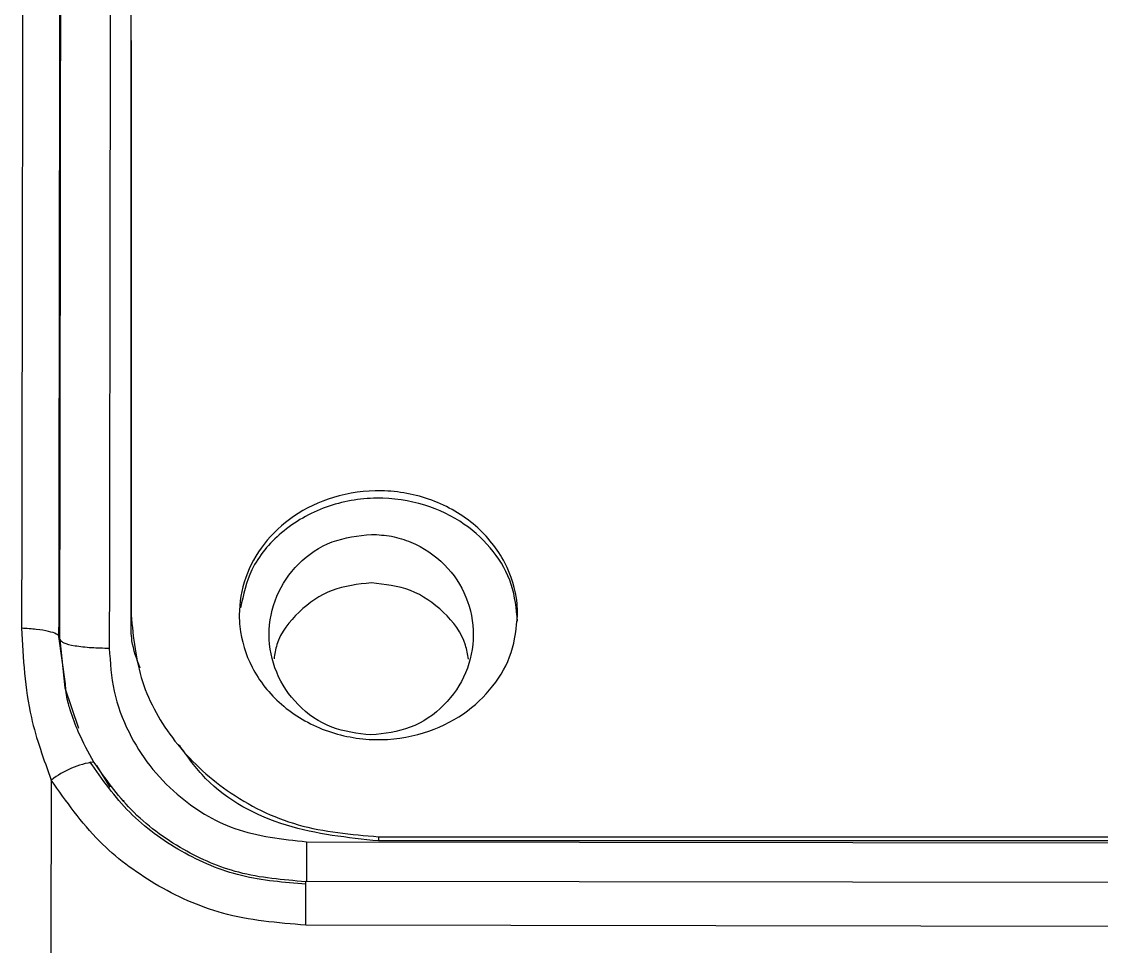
# Model space of a CAD drawing. Header units: millimetres. Extents: x 2016 to 4452, y 736 to 2459.
# Drawn here: x 2581.51 to 2598.96, y 2231.95 to 2246.91 of the extents above; entities that cross this region are included whole.
import ezdxf

# ---------------------------------------------------------------- set-up
doc = ezdxf.new("R2010")
doc.units = ezdxf.units.MM

msp = doc.modelspace()

# ---------------------------------------------------------------- linework, layer by layer
at = {"color": 7, "linetype": 'Continuous', "lineweight": 25}
for p, q in [((2583.275, 2237.214), (2583.275, 2237.316)), ((2582.11, 2236.965), (2582.124, 2236.916)), ((2582.213, 2236.202), (2582.11, 2236.965)), ((2582.124, 2236.916), (2582.202, 2236.135)), ((2582.202, 2236.135), (2582.423, 2235.485)), ((2582.716, 2234.881), (2582.932, 2234.532)), ((2583.157, 2234.29), (2583.157, 2234.319)), ((2586.114, 2233.647), (2622.852, 2233.595)), ((2587.275, 2233.728), (2623.043, 2233.728)), ((2587.275, 2233.728), (2587.275, 2233.659)), ((2622.945, 2233.66), (2587.275, 2233.659)), ((2586.101, 2233), (2586.098, 2233)), ((2621.485, 2232.954), (2586.101, 2233.004)), ((2618.924, 2232.251), (2586.101, 2232.297))]:
    msp.add_line(p, q, dxfattribs=at)
at = {"color": 7, "linetype": 'Continuous', "lineweight": 25, "flags": 128}
for points in [[(2581.986, 2234.644), (2581.975, 2229.195), (2581.963, 2223.717), (2581.951, 2218.236), (2581.939, 2212.78), (2581.928, 2207.376), (2581.917, 2202.05), (2581.905, 2196.829), (2581.894, 2191.738)], [(2586.114, 2233.647), (2586.114, 2233.499), (2586.114, 2233.361), (2586.114, 2233.236), (2586.114, 2233.131), (2586.114, 2233.048), (2586.113, 2233.004)], [(2586.101, 2232.297), (2586.101, 2232.447), (2586.101, 2232.589), (2586.101, 2232.716), (2586.101, 2232.824), (2586.101, 2232.909), (2586.101, 2232.968), (2586.101, 2232.999), (2586.101, 2233.004)]]:
    msp.add_lwpolyline(points, dxfattribs=at)
at = {"color": 7, "linetype": 'Continuous', "lineweight": 25}
msp.add_arc((2582.875, 2233.511), 1.44, 98.0719, 128.1126, dxfattribs=at)
for points, knots in [([(2583.274, 2302.116), (2583.274, 2302.012), (2583.274, 2301.491), (2583.274, 2300.124), (2583.274, 2297.964), (2583.274, 2295.346), (2583.274, 2292.883), (2583.274, 2289.375), (2583.274, 2286.232), (2583.274, 2281.917), (2583.274, 2277.23), (2583.274, 2272.098), (2583.274, 2266.674), (2583.274, 2262.116), (2583.274, 2256.193), (2583.274, 2251.287), (2583.274, 2244.608), (2583.275, 2240.316), (2583.275, 2237.315)], [0, 0, 0, 0, 0.020124, 0.100733, 0.181328, 0.221587, 0.302184, 0.342442, 0.423039, 0.463298, 0.543894, 0.624491, 0.664749, 0.745346, 0.785604, 0.8662, 0.906458, 1, 1, 1, 1]), ([(2581.605, 2301.168), (2581.605, 2301.196), (2581.605, 2301.284), (2581.604, 2300.298), (2581.601, 2298.285), (2581.597, 2295.222), (2581.591, 2291.834), (2581.586, 2288.497), (2581.582, 2285.427), (2581.576, 2281.784), (2581.569, 2277.513), (2581.562, 2272.867), (2581.555, 2267.92), (2581.546, 2262.75), (2581.537, 2257.066), (2581.527, 2250.869), (2581.517, 2244.185), (2581.509, 2239.494), (2581.505, 2237.1)], [0, 0, 0, 0, 0.039342, 0.122943, 0.206183, 0.289063, 0.371582, 0.416612, 0.465601, 0.518547, 0.575452, 0.636313, 0.690059, 0.746552, 0.805793, 0.867782, 0.932518, 1, 1, 1, 1]), ([(2582.11, 2236.965), (2582.115, 2240.264), (2582.124, 2246.862), (2582.137, 2256.292), (2582.149, 2265.173), (2582.16, 2273.331), (2582.17, 2280.631), (2582.178, 2286.948), (2582.185, 2292.173), (2582.19, 2296.221), (2582.193, 2298.625), (2582.194, 2299.938), (2582.194, 2300.26), (2582.194, 2300.42)], [0, 0, 0, 0, 0.0981345, 0.196269, 0.2944034, 0.3925379, 0.4906723, 0.5888066, 0.686941, 0.7850753, 0.8832097, 0.9416048, 1, 1, 1, 1]), ([(2582.124, 2236.916), (2582.128, 2239.302), (2582.134, 2244.008), (2582.143, 2250.757), (2582.152, 2257.1), (2582.16, 2262.995), (2582.167, 2268.426), (2582.175, 2274.159), (2582.183, 2279.927), (2582.19, 2285.408), (2582.196, 2289.875), (2582.2, 2293.398), (2582.203, 2296.061), (2582.206, 2297.96), (2582.207, 2299.191), (2582.207, 2299.706), (2582.208, 2299.856), (2582.208, 2299.881)], [0, 0, 0, 0, 0.07139, 0.140843, 0.208359, 0.273937, 0.337578, 0.399281, 0.488173, 0.572709, 0.652888, 0.72871, 0.800173, 0.867277, 0.930021, 0.988406, 1, 1, 1, 1]), ([(2583.006, 2299.097), (2583.006, 2299.005), (2583.006, 2298.835), (2583.005, 2298.387), (2583.005, 2297.847), (2583.004, 2297.171), (2583.003, 2296.363), (2583.002, 2295.423), (2583, 2294.352), (2582.998, 2292.642), (2582.995, 2289.956), (2582.99, 2285.806), (2582.983, 2280.59), (2582.976, 2274.983), (2582.968, 2269.306), (2582.961, 2263.838), (2582.953, 2257.826), (2582.943, 2251.278), (2582.934, 2244.235), (2582.927, 2239.293), (2582.923, 2236.779)], [0, 0, 0, 0, 0.037781, 0.069081, 0.100468, 0.131943, 0.163506, 0.195157, 0.226895, 0.258722, 0.330934, 0.408983, 0.49287, 0.582593, 0.645672, 0.711347, 0.779618, 0.850484, 0.923944, 1, 1, 1, 1]), ([(2583.275, 2237.213), (2583.275, 2237.861), (2583.275, 2241.101), (2583.274, 2246.867), (2583.274, 2253.083), (2583.274, 2259.119), (2583.274, 2263.749), (2583.274, 2267.56), (2583.274, 2269.003), (2583.274, 2269.4)], [0, 0, 0, 0, 0.056256, 0.281605, 0.506911, 0.619454, 0.844767, 0.95731, 1, 1, 1, 1]), ([(2589.525, 2237.315), (2589.504, 2237.109), (2589.463, 2236.697), (2589.141, 2236.137), (2588.652, 2235.678), (2587.993, 2235.364), (2587.212, 2235.256), (2586.399, 2235.407), (2585.687, 2235.821), (2585.202, 2236.427), (2585.04, 2236.962), (2585.014, 2237.456), (2585.096, 2237.932), (2585.406, 2238.49), (2585.898, 2238.947), (2586.556, 2239.259), (2587.337, 2239.367), (2588.15, 2239.217), (2588.862, 2238.805), (2589.345, 2238.203), (2589.513, 2237.669), (2589.523, 2237.378), (2589.525, 2237.315)], [0, 0, 0, 0, 0.046276, 0.092718, 0.141712, 0.195186, 0.253683, 0.315262, 0.376916, 0.434375, 0.485818, 0.499994, 0.546246, 0.592694, 0.641795, 0.695152, 0.753509, 0.815387, 0.876849, 0.934145, 0.985724, 1, 1, 1, 1]), ([(2589.525, 2237.214), (2589.504, 2237.415), (2589.464, 2237.82), (2589.147, 2238.369), (2588.666, 2238.822), (2588.011, 2239.135), (2587.231, 2239.247), (2586.41, 2239.104), (2585.696, 2238.695), (2585.194, 2238.104), (2585.092, 2237.642), (2585.045, 2237.431)], [0, 0, 0, 0, 0.0944513, 0.189257, 0.2897017, 0.4001456, 0.521769, 0.6506714, 0.7799067, 0.8996655, 1, 1, 1, 1]), ([(2587.154, 2235.374), (2586.937, 2235.399), (2586.499, 2235.45), (2585.95, 2235.834), (2585.591, 2236.372), (2585.466, 2237.001), (2585.592, 2237.632), (2585.957, 2238.17), (2586.508, 2238.547), (2586.945, 2238.595), (2587.161, 2238.619)], [0, 0, 0, 0, 0.1258291, 0.2535561, 0.3764248, 0.4989128, 0.6236721, 0.747541, 0.8747163, 1, 1, 1, 1]), ([(2587.161, 2238.619), (2587.271, 2238.613), (2587.489, 2238.601), (2587.909, 2238.468), (2588.368, 2238.163), (2588.727, 2237.62), (2588.849, 2236.993), (2588.722, 2236.365), (2588.359, 2235.828), (2587.809, 2235.447), (2587.371, 2235.398), (2587.154, 2235.374)], [0, 0, 0, 0, 0.063647, 0.126728, 0.254765, 0.378014, 0.500896, 0.623844, 0.746999, 0.874414, 1, 1, 1, 1]), ([(2587.16, 2237.835), (2586.943, 2237.811), (2586.509, 2237.764), (2585.972, 2237.387), (2585.643, 2236.971), (2585.598, 2236.683), (2585.586, 2236.604)], [0, 0, 0, 0, 0.296568, 0.593137, 0.889705, 1, 1, 1, 1]), ([(2588.728, 2236.6), (2588.716, 2236.677), (2588.672, 2236.965), (2588.346, 2237.381), (2587.81, 2237.761), (2587.376, 2237.811), (2587.16, 2237.835)], [0, 0, 0, 0, 0.109464, 0.406309, 0.703155, 1, 1, 1, 1]), ([(2583.275, 2237.315), (2583.311, 2236.95), (2583.385, 2236.219), (2583.955, 2235.222), (2584.822, 2234.409), (2585.969, 2233.839), (2586.835, 2233.765), (2587.275, 2233.728)], [0, 0, 0, 0, 0.18467, 0.369999, 0.565857, 0.779451, 1, 1, 1, 1]), ([(2583.422, 2236.457), (2583.367, 2236.603), (2583.275, 2236.848), (2583.275, 2237.108), (2583.275, 2237.213)], [0, 0, 0, 0, 0.593259, 1, 1, 1, 1]), ([(2581.505, 2237.1), (2581.53, 2236.613), (2581.574, 2235.771), (2581.864, 2234.978), (2581.986, 2234.644)], [0, 0, 0, 0, 0.578809, 1, 1, 1, 1]), ([(2582.11, 2236.965), (2582.101, 2236.979), (2582.081, 2237.009), (2581.951, 2237.051), (2581.755, 2237.084), (2581.588, 2237.095), (2581.505, 2237.1)], [0, 0, 0, 0, 0.236435, 0.490512, 0.749718, 1, 1, 1, 1]), ([(2582.124, 2236.916), (2582.139, 2236.898), (2582.169, 2236.862), (2582.356, 2236.816), (2582.622, 2236.785), (2582.825, 2236.781), (2582.923, 2236.779)], [0, 0, 0, 0, 0.241134, 0.500716, 0.759899, 1, 1, 1, 1]), ([(2582.923, 2236.779), (2582.938, 2236.544), (2582.968, 2236.075), (2583.212, 2235.429), (2583.561, 2234.864), (2584.109, 2234.295), (2584.958, 2233.769), (2585.719, 2233.689), (2586.114, 2233.647)], [0, 0, 0, 0, 0.143067, 0.286609, 0.415374, 0.544382, 0.763169, 1, 1, 1, 1]), ([(2582.673, 2234.936), (2582.586, 2235.094), (2582.437, 2235.365), (2582.32, 2235.69), (2582.269, 2235.856), (2582.257, 2235.902), (2582.253, 2235.915), (2582.226, 2236.011), (2582.22, 2236.107), (2582.213, 2236.202)], [0, 0, 0, 0, 0.397048, 0.683244, 0.759352, 0.780646, 0.787103, 0.790766, 1, 1, 1, 1]), ([(2587.275, 2233.659), (2586.774, 2233.712), (2585.772, 2233.818), (2584.615, 2234.424), (2584.189, 2235.022), (2584.056, 2235.208)], [0, 0, 0, 0, 0.406708, 0.814485, 1, 1, 1, 1]), ([(2586.101, 2232.962), (2585.75, 2232.988), (2585.048, 2233.042), (2584.07, 2233.46), (2583.211, 2234.084), (2582.81, 2234.656), (2582.61, 2234.942)], [0, 0, 0, 0, 0.250073, 0.500024, 0.749959, 1, 1, 1, 1]), ([(2586.098, 2233), (2585.732, 2233.03), (2585.044, 2233.086), (2584.077, 2233.507), (2583.254, 2234.109), (2582.861, 2234.668), (2582.673, 2234.936)], [0, 0, 0, 0, 0.266066, 0.500454, 0.760276, 1, 1, 1, 1]), ([(2586.101, 2232.297), (2585.645, 2232.335), (2584.79, 2232.406), (2583.657, 2232.923), (2582.687, 2233.643), (2582.228, 2234.298), (2581.986, 2234.644)], [0, 0, 0, 0, 0.2747244, 0.5156261, 0.7443937, 1, 1, 1, 1])]:
    msp.add_open_spline(points, degree=3, knots=knots, dxfattribs=at)

doc.saveas('drawing.dxf')
